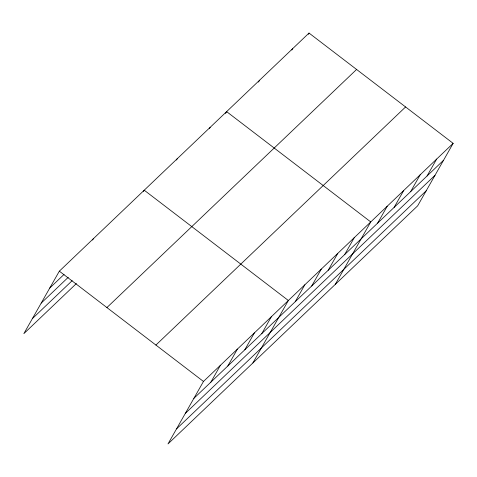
<?xml version="1.0" encoding="UTF-8"?>
<svg xmlns="http://www.w3.org/2000/svg" width="477" height="477" viewBox="0 0 477 477"><rect width="100%" height="100%" fill="white"/><g stroke="black" fill="none" stroke-linecap="round" stroke-linejoin="round"><path stroke-width="0.72" d="M453.15 143.356L203.47 381.457L167.976 443.944L417.655 205.837L453.15 143.356L309.024 33.056L59.345 271.163L23.85 333.644L76.38 283.553M92.592 240.032L93.301 238.78M143.523 191.462L144.239 190.21L288.358 300.504L252.864 362.985M176.484 160.033L177.194 158.775M209.439 128.599L210.154 127.347M225.561 113.514L226.635 111.636L370.754 221.93L335.259 284.411M258.522 82.086L259.589 80.202M291.835 50.025L292.55 48.773M308.315 34.314L309.024 33.056M210.834 382.184L220.446 365.269M227.815 365.996L237.427 349.075M244.79 349.802L254.402 332.886M261.772 333.614L271.383 316.692M295.227 301.708L304.839 284.787M311.708 285.991L321.319 269.076M328.188 270.274L337.799 253.359M344.668 254.563L354.274 237.641M377.623 223.129L387.235 206.213M394.103 207.417L403.715 190.496M410.584 191.7L420.189 174.785M427.058 175.989L436.67 159.068M49.733 288.078L64.061 274.418M41.195 303.116L68.253 277.31M32.394 318.612L72.182 280.661M106.908 307.564L356.587 69.457M155.907 345.062L405.587 106.955M193.859 398.378L443.538 160.272M185.314 413.41L435 175.309M176.514 428.906L426.199 190.8M59.345 271.163L203.47 381.457"/></g></svg>
